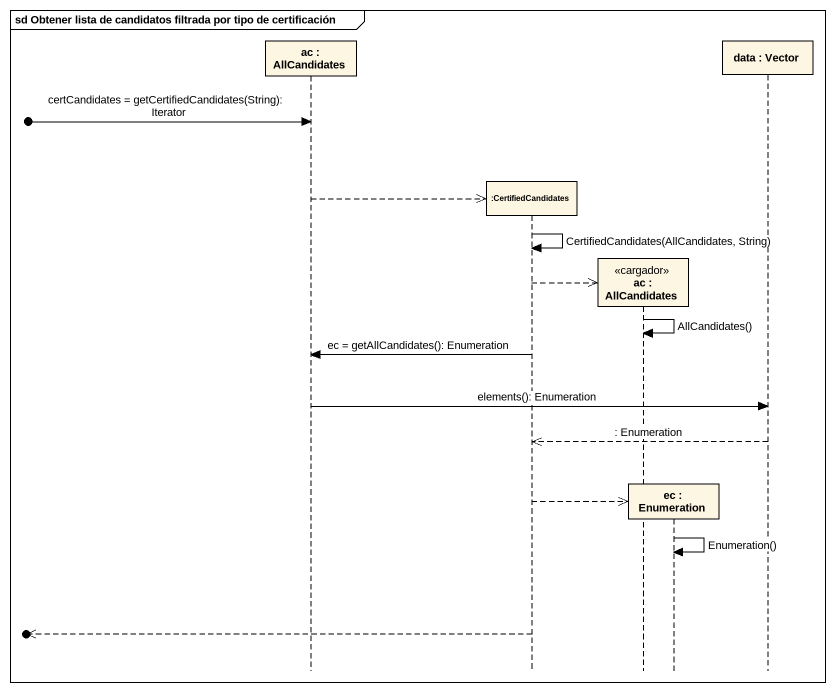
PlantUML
@startuml
mainframe sd Obtener lista de candidatos filtrada por tipo de certificación
hide footbox
participant "ac : AllCandidates" as ac
participant ":CertifiedCandidates" as CertifiedCandidates
participant "ac : AllCandidates" as ac_2 <<cargador>>
participant "ec : Enumeration" as ec
participant "data : Vector" as data

[o-> ac : certCandidates = getCertifiedCandidates(String): Iterator
ac -->> CertifiedCandidates **
CertifiedCandidates -> CertifiedCandidates : CertifiedCandidates(AllCandidates, String)
CertifiedCandidates -->> ac_2 **
ac_2 -> ac_2 : AllCandidates()
CertifiedCandidates -> ac : ec = getAllCandidates(): Enumeration
ac -> data : elements(): Enumeration
data -->> CertifiedCandidates : : Enumeration
CertifiedCandidates -->> ec **
ec -> ec : Enumeration()
[o<<-- CertifiedCandidates
@enduml
